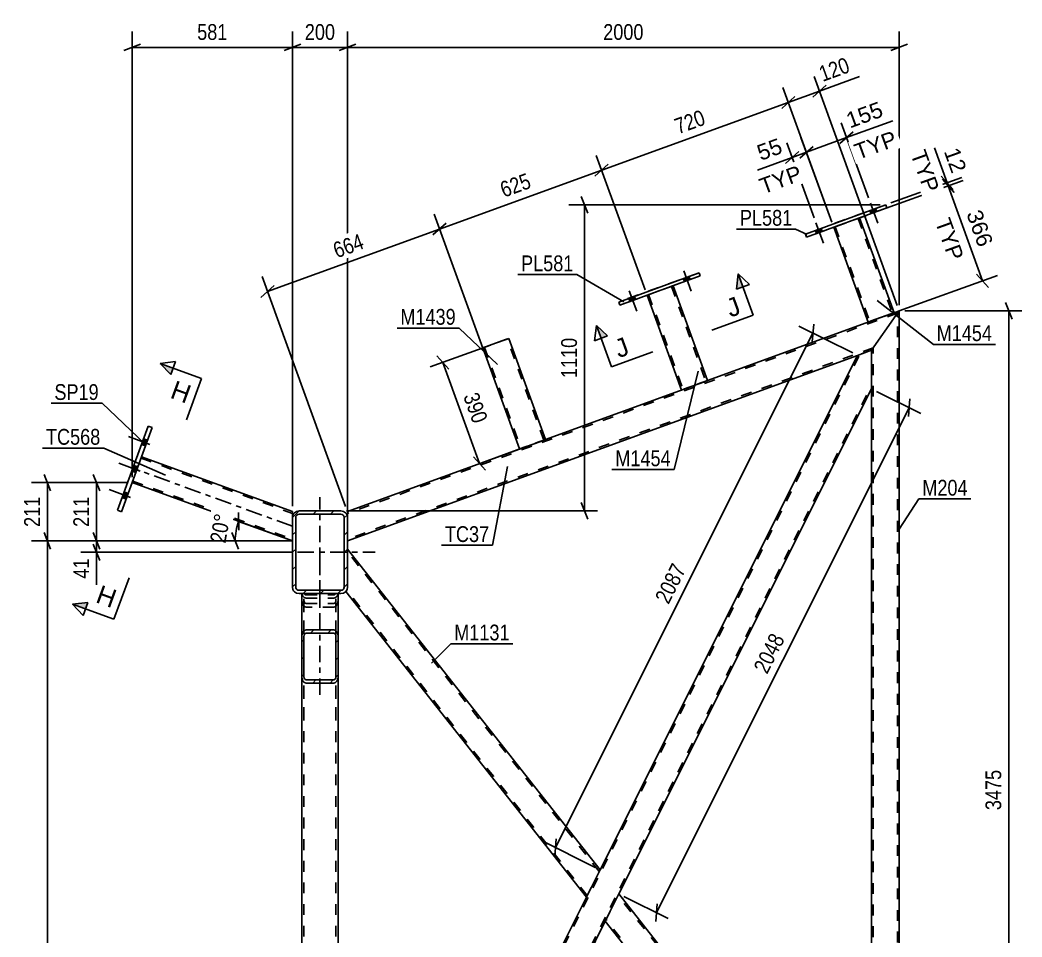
# Model space of a CAD drawing. Header units: millimetres. Extents: x -132 to 1057, y -569 to 272.
# Drawn here: x 589.1 to 770.7, y -210 to -43.7 of the extents above; entities that cross this region are included whole.
import ezdxf

# ---------------------------------------------------------------- set-up
doc = ezdxf.new("R2010")
doc.units = ezdxf.units.MM
doc.linetypes.add('DXK_LINE_DOT2', pattern=[3.9198, 1.9599, -1.9599])
doc.linetypes.add('DXK_LINE_DOT3', pattern=[5.9187, 2.979, -0.9799, 0.9799, -0.9799])
doc.styles.add('Arial', font='arial.ttf', dxfattribs={"height": 0.2})
doc.styles.add('Arial Narrow', font='ARIALN.TTF', dxfattribs={"height": 0.2})

# ---------------------------------------------------------------- blocks, each defined once
blk = doc.blocks.new('Bolt-335479220-8940 - 2737')
at = {"linetype": 'Continuous'}
for points in [[(710.37, -90.23), (709.34, -90.61), (709.55, -91.17), (710.58, -90.79)], [(700.51, -93.82), (699.47, -94.2), (699.68, -94.76), (700.71, -94.39)]]:
    blk.add_hatch(color=1, dxfattribs=at).paths.add_polyline_path(points)
at = {"color": 1, "linetype": 'Continuous'}
for p, q in [((709.34, -90.61), (709.55, -91.17)), ((709.43, -89.24), (710.76, -92.91)), ((710.37, -90.23), (710.58, -90.79)), ((699.47, -94.2), (699.68, -94.76)), ((699.56, -92.84), (700.9, -96.5)), ((700.51, -93.82), (700.71, -94.39))]:
    blk.add_line(p, q, dxfattribs=at)
blk = doc.blocks.new('Bolt-335479220-8941 - 2737')
at = {"linetype": 'Continuous'}
for points in [[(710.37, -90.23), (709.34, -90.61), (709.55, -91.17), (710.58, -90.79)], [(700.51, -93.82), (699.47, -94.2), (699.68, -94.76), (700.71, -94.39)]]:
    blk.add_hatch(color=1, dxfattribs=at).paths.add_polyline_path(points)
at = {"color": 1, "linetype": 'Continuous'}
for p, q in [((709.34, -90.61), (709.55, -91.17)), ((709.43, -89.24), (710.76, -92.91)), ((710.37, -90.23), (710.58, -90.79)), ((699.47, -94.2), (699.68, -94.76)), ((699.56, -92.84), (700.9, -96.5)), ((700.51, -93.82), (700.71, -94.39))]:
    blk.add_line(p, q, dxfattribs=at)
blk = doc.blocks.new('Bolt-335479220-2775 - 2737')
at = {"linetype": 'Continuous'}
for points in [[(611.87, -120.97), (612.24, -119.94), (611.49, -119.67), (611.12, -120.7)], [(611.87, -120.97), (612.24, -119.94), (611.49, -119.67), (611.12, -120.7)], [(611.87, -120.97), (612.24, -119.94), (611.49, -119.67), (611.12, -120.7)], [(610.11, -125.81), (610.48, -124.78), (609.73, -124.5), (609.36, -125.54)], [(610.11, -125.81), (610.48, -124.78), (609.73, -124.5), (609.36, -125.54)], [(608.36, -130.6), (608.74, -129.57), (607.99, -129.3), (607.61, -130.33)], [(608.36, -130.6), (608.74, -129.57), (607.99, -129.3), (607.61, -130.33)], [(608.36, -130.6), (608.74, -129.57), (607.99, -129.3), (607.61, -130.33)]]:
    blk.add_hatch(color=1, dxfattribs=at).paths.add_polyline_path(points)
at = {"color": 1, "linetype": 'Continuous'}
for p, q in [((612.67, -120.68), (608.77, -119.26)), ((612.67, -120.68), (608.77, -119.26)), ((612.67, -120.68), (608.77, -119.26)), ((612.24, -119.94), (611.49, -119.67)), ((612.24, -119.94), (611.49, -119.67)), ((612.24, -119.94), (611.49, -119.67)), ((611.87, -120.97), (611.12, -120.7)), ((611.87, -120.97), (611.12, -120.7)), ((611.87, -120.97), (611.12, -120.7)), ((610.91, -125.52), (607.01, -124.1)), ((610.91, -125.52), (607.01, -124.1)), ((610.48, -124.78), (609.73, -124.5)), ((610.48, -124.78), (609.73, -124.5)), ((610.11, -125.81), (609.36, -125.54)), ((610.11, -125.81), (609.36, -125.54)), ((609.16, -130.31), (605.26, -128.89)), ((609.16, -130.31), (605.26, -128.89)), ((609.16, -130.31), (605.26, -128.89)), ((608.36, -130.6), (607.61, -130.33)), ((608.36, -130.6), (607.61, -130.33)), ((608.36, -130.6), (607.61, -130.33)), ((608.74, -129.57), (607.99, -129.3)), ((608.74, -129.57), (607.99, -129.3)), ((608.74, -129.57), (607.99, -129.3))]:
    blk.add_line(p, q, dxfattribs=at)
blk = doc.blocks.new('Part-335479220-2852 - 2737')
at = {"color": 7, "linetype": 'DXK_LINE_DOT2'}
for p, q in [((647.38, -292.27), (741.35, -104.39)), ((648.76, -299.34), (743.49, -109.96)), ((691.79, -202.8), (694.26, -197.86)), ((695.21, -207.14), (697.68, -202.2)), ((647.29, -292.25), (647.05, -292.25)), ((647.24, -292.25), (647.29, -292.25)), ((647.68, -292.33), (647.29, -292.25)), ((647.75, -292.34), (647.68, -292.33)), ((647.68, -292.33), (647.75, -292.34)), ((647.75, -292.34), (647.68, -292.33)), ((647.68, -292.33), (647.75, -292.34)), ((648.49, -293.45), (648.39, -292.99)), ((648.39, -292.99), (648.49, -293.45)), ((648.49, -293.45), (648.39, -292.99)), ((648.39, -292.99), (648.49, -293.45)), ((648.49, -299.44), (648.49, -293.45)), ((648.49, -299.44), (649.17, -299.19)), ((648.5, -299.43), (648.49, -299.44))]:
    blk.add_line(p, q, dxfattribs=at)
at = {"color": 2, "linetype": 'Continuous'}
for p, q in [((740.94, -104.54), (694.26, -197.86)), ((743.49, -103.61), (740.94, -104.54)), ((743.49, -110.63), (743.49, -103.61)), ((743.49, -110.63), (697.68, -202.2)), ((647.05, -292.25), (691.79, -202.8)), ((649.17, -299.19), (695.21, -207.14))]:
    blk.add_line(p, q, dxfattribs=at)
at = {"color": 7, "linetype": 'DXK_LINE_DOT2'}
blk.add_arc((647.29, -293.45), 1.2, 22.5, 67.5, dxfattribs=at)
blk.add_arc((647.29, -293.45), 1.2, 22.5, 67.5, dxfattribs=at)
blk.add_arc((647.29, -293.45), 1.2, 22.5, 67.5, dxfattribs=at)
blk.add_arc((647.29, -293.45), 1.2, 22.5, 67.5, dxfattribs=at)
blk = doc.blocks.new('Part-335479220-2787 - 2737')
at = {"color": 2, "linetype": 'Continuous'}
for p, q in [((694.26, -197.86), (648.49, -139.66)), ((648.17, -147.35), (691.79, -202.8)), ((694.26, -197.86), (691.79, -202.8))]:
    blk.add_line(p, q, dxfattribs=at)
at = {"color": 7, "linetype": 'DXK_LINE_DOT2'}
for p, q in [((648.49, -146.55), (648.49, -139.66)), ((694.12, -198.15), (648.49, -140.15)), ((648.39, -147.01), (648.17, -147.35)), ((648.34, -147.08), (648.36, -147.06)), ((648.36, -147.06), (648.34, -147.08)), ((691.94, -202.5), (648.34, -147.08)), ((648.4, -147.01), (648.36, -147.06)), ((648.39, -147.01), (648.49, -146.55)), ((648.39, -147.02), (648.39, -147.01)), ((648.39, -147.01), (648.4, -147.01)), ((648.42, -146.88), (648.4, -147.01)), ((694.1, -198.17), (694.12, -198.15))]:
    blk.add_line(p, q, dxfattribs=at)
blk = doc.blocks.new('Part-335479220-2795 - 2737')
at = {"linetype": 'Continuous'}
h = blk.add_hatch(dxfattribs=at)
h.set_pattern_fill('', scale=0.7, style=0, pattern_type=0)
h.set_pattern_definition([(45, (638.4863, -146.5474), (-1.57154, 1.57154), [])])
h.paths.add_polyline_path([(638.49, -133.95), (638.49, -146.55), (638.58, -147.01), (638.84, -147.4), (639.23, -147.66), (639.69, -147.75), (647.29, -147.75), (647.75, -147.66), (648.13, -147.4), (648.39, -147.01), (648.49, -146.55), (648.49, -133.95), (648.39, -133.49), (648.13, -133.1), (647.75, -132.84), (647.29, -132.75), (639.69, -132.75), (639.23, -132.84), (638.84, -133.1), (638.58, -133.49)])
h.paths.add_polyline_path([(639.26, -133.52), (639.46, -133.39), (639.69, -133.35), (647.29, -133.35), (647.52, -133.39), (647.71, -133.52), (647.84, -133.72), (647.89, -133.95), (647.89, -146.55), (647.84, -146.78), (647.71, -146.97), (647.52, -147.1), (647.29, -147.15), (639.69, -147.15), (639.46, -147.1), (639.26, -146.97), (639.13, -146.78), (639.09, -146.55), (639.09, -133.95), (639.13, -133.72)])
at = {"color": 7, "linetype": 'DXK_LINE_DOT3'}
for p, q in [((643.49, -150.25), (643.49, -130.25)), ((633.49, -140.25), (653.49, -140.25))]:
    blk.add_line(p, q, dxfattribs=at)
at = {"color": 2, "linetype": 'Continuous'}
for p, q in [((638.58, -133.49), (638.49, -133.95)), ((638.49, -146.55), (638.49, -133.95)), ((639.09, -133.95), (639.13, -133.72)), ((639.09, -146.55), (639.09, -133.95)), ((639.69, -132.75), (639.23, -132.84)), ((639.46, -133.39), (639.69, -133.35)), ((639.69, -132.75), (647.29, -132.75)), ((639.69, -133.35), (647.29, -133.35)), ((647.75, -132.84), (647.29, -132.75)), ((647.29, -133.35), (647.52, -133.39)), ((647.84, -133.72), (647.89, -133.95)), ((647.89, -146.55), (647.89, -133.95)), ((648.49, -133.95), (648.39, -133.49)), ((648.49, -146.55), (648.49, -133.95)), ((638.49, -146.55), (638.58, -147.01)), ((639.13, -146.78), (639.09, -146.55)), ((639.69, -147.15), (639.46, -147.1)), ((647.52, -147.1), (647.29, -147.15)), ((647.89, -146.55), (647.84, -146.78)), ((648.39, -147.01), (648.49, -146.55)), ((639.23, -147.66), (639.69, -147.75)), ((639.69, -147.15), (647.29, -147.15)), ((639.69, -147.75), (647.29, -147.75)), ((647.29, -147.75), (647.75, -147.66))]:
    blk.add_line(p, q, dxfattribs=at)
for centre, radius, start, end in [((639.69, -133.95), 1.2, 112.5, 157.5), ((639.69, -133.95), 0.6, 112.5, 157.5), ((647.29, -133.95), 0.6, 22.5, 67.5), ((647.29, -133.95), 1.2, 22.5, 67.5), ((639.69, -146.55), 1.2, 202.5, 247.5), ((639.69, -146.55), 0.6, 202.5, 247.5), ((647.29, -146.55), 0.6, 292.5, 337.5), ((647.29, -146.55), 1.2, 292.5, 337.5)]:
    blk.add_arc(centre, radius, start, end, dxfattribs=at)
blk = doc.blocks.new('Part-335479220-2811 - 2737')
at = {"color": 7, "linetype": 'DXK_LINE_DOT3'}
blk.add_line((643.49, -166.1), (643.49, -139.73), dxfattribs=at)
at = {"color": 7, "linetype": 'DXK_LINE_DOT2'}
for p, q in [((646.79, -147.75), (640.19, -147.75)), ((640.19, -147.75), (640.19, -170.28)), ((640.19, -148.87), (640.25, -149.38)), ((640.59, -170.28), (640.59, -147.75)), ((640.62, -149.12), (640.59, -148.87)), ((646.39, -148.87), (646.36, -149.12)), ((646.39, -170.28), (646.39, -147.75)), ((646.73, -149.38), (646.79, -148.87)), ((646.79, -170.28), (646.79, -147.75)), ((640.68, -150.1), (640.83, -150.15)), ((640.99, -149.54), (640.83, -149.48)), ((640.83, -150.15), (640.99, -150.21)), ((640.99, -149.54), (645.99, -149.54)), ((645.99, -150.21), (640.99, -150.21)), ((646.14, -149.48), (645.99, -149.54)), ((645.99, -150.21), (646.29, -150.1))]:
    blk.add_line(p, q, dxfattribs=at)
for centre, radius, start, end in [((641.46, -149.15), 1.23, 190.8101, 230.8816), ((641.22, -149.01), 0.616, 190.8101, 230.8816), ((645.75, -149.01), 0.616, 309.1184, 349.1899), ((645.51, -149.15), 1.23, 309.1184, 349.1899)]:
    blk.add_arc(centre, radius, start, end, dxfattribs=at)
blk = doc.blocks.new('Part-335479220-2813 - 2737')
at = {"linetype": 'Continuous'}
h = blk.add_hatch(dxfattribs=at)
h.set_pattern_fill('', scale=0.7, style=0, pattern_type=0)
h.set_pattern_definition([(45, (640.1863, -162.7961), (-1.57154, 1.57154), [])])
h.paths.add_polyline_path([(640.19, -155.5), (640.19, -162.8), (640.25, -163.24), (640.42, -163.62), (640.68, -163.87), (640.99, -163.96), (645.99, -163.96), (646.29, -163.87), (646.55, -163.62), (646.73, -163.24), (646.79, -162.8), (646.79, -155.5), (646.73, -155.05), (646.55, -154.67), (646.29, -154.42), (645.99, -154.33), (640.99, -154.33), (640.68, -154.42), (640.42, -154.67), (640.25, -155.05)])
h.paths.add_polyline_path([(640.7, -155.08), (640.83, -154.96), (640.99, -154.91), (645.99, -154.91), (646.14, -154.96), (646.27, -155.08), (646.36, -155.27), (646.39, -155.5), (646.39, -162.8), (646.36, -163.02), (646.27, -163.21), (646.14, -163.34), (645.99, -163.38), (640.99, -163.38), (640.83, -163.34), (640.7, -163.21), (640.62, -163.02), (640.59, -162.8), (640.59, -155.5), (640.62, -155.27)])
at = {"color": 2, "linetype": 'Continuous'}
for p, q in [((640.19, -155.5), (640.19, -147.75)), ((646.79, -155.5), (646.79, -147.75)), ((640.99, -154.33), (640.68, -154.42)), ((640.99, -154.33), (645.99, -154.33)), ((646.29, -154.42), (645.99, -154.33)), ((640.25, -155.05), (640.19, -155.5)), ((640.19, -162.8), (640.19, -155.5)), ((640.59, -155.5), (640.62, -155.27)), ((640.59, -162.8), (640.59, -155.5)), ((640.83, -154.96), (640.99, -154.91)), ((640.99, -154.91), (645.99, -154.91)), ((645.99, -154.91), (646.14, -154.96)), ((646.36, -155.27), (646.39, -155.5)), ((646.39, -162.8), (646.39, -155.5)), ((646.79, -155.5), (646.73, -155.05)), ((646.79, -162.8), (646.79, -155.5)), ((640.19, -162.8), (640.25, -163.24)), ((640.62, -163.02), (640.59, -162.8)), ((640.99, -163.38), (640.83, -163.34)), ((640.99, -163.38), (645.99, -163.38)), ((646.14, -163.34), (645.99, -163.38)), ((646.39, -162.8), (646.36, -163.02)), ((646.73, -163.24), (646.79, -162.8)), ((640.68, -163.87), (640.99, -163.96)), ((640.99, -163.96), (645.99, -163.96)), ((645.99, -163.96), (646.29, -163.87))]:
    blk.add_line(p, q, dxfattribs=at)
at = {"color": 7, "linetype": 'DXK_LINE_DOT2'}
for p, q in [((646.79, -147.75), (640.19, -147.75)), ((640.19, -147.75), (640.25, -147.75)), ((640.25, -147.85), (640.23, -147.75)), ((640.59, -162.8), (640.59, -147.75)), ((640.67, -147.75), (640.7, -147.82)), ((640.99, -148.57), (640.68, -148.48)), ((640.7, -147.82), (640.83, -147.95)), ((640.83, -147.95), (640.99, -147.99)), ((640.99, -147.99), (645.99, -147.99)), ((640.99, -148.57), (645.99, -148.57)), ((645.99, -147.99), (646.14, -147.95)), ((646.29, -148.48), (645.99, -148.57)), ((646.14, -147.95), (646.27, -147.82)), ((646.27, -147.82), (646.3, -147.75)), ((646.39, -162.8), (646.39, -147.75)), ((646.74, -147.75), (646.73, -147.85)), ((640.19, -162.8), (640.19, -155.5)), ((646.79, -162.8), (646.79, -155.5))]:
    blk.add_line(p, q, dxfattribs=at)
for centre, start, end in [((641.28, -147.61), 193.2949, 235.5336), ((645.69, -147.61), 304.4664, 346.7051)]:
    blk.add_arc(centre, 1.06, start, end, dxfattribs=at)
at = {"color": 2, "linetype": 'Continuous'}
for centre, radius, start, end in [((641.28, -155.3), 1.06, 124.4664, 166.7051), ((641.13, -155.4), 0.532, 124.4664, 166.7051), ((645.84, -155.4), 0.532, 13.2949, 55.5336), ((645.69, -155.3), 1.06, 13.2949, 55.5336), ((641.28, -163), 1.06, 193.2949, 235.5336), ((641.13, -162.9), 0.532, 193.2949, 235.5336), ((645.84, -162.9), 0.532, 304.4664, 346.7051), ((645.69, -163), 1.06, 304.4664, 346.7051)]:
    blk.add_arc(centre, radius, start, end, dxfattribs=at)
blk = doc.blocks.new('Part-335479220-2885 - 2737')
at = {"color": 2, "linetype": 'Continuous'}
for p, q in [((612.33, -117.36), (606.77, -132.63)), ((613.08, -117.64), (607.52, -132.91)), ((612.33, -117.36), (613.08, -117.64)), ((606.77, -132.63), (607.52, -132.91))]:
    blk.add_line(p, q, dxfattribs=at)
blk = doc.blocks.new('Part-335479220-2821 - 2737')
at = {"color": 7, "linetype": 'DXK_LINE_DOT2'}
for p, q in [((646.79, -147.75), (640.19, -147.75)), ((640.19, -147.75), (640.25, -147.75)), ((640.19, -162.8), (640.19, -147.75)), ((640.59, -292.25), (640.59, -147.75)), ((646.39, -292.25), (646.39, -147.75)), ((646.79, -162.8), (646.79, -147.75)), ((640.19, -292.25), (640.19, -277.2)), ((646.79, -292.25), (646.79, -277.2)), ((640.19, -292.25), (646.79, -292.25))]:
    blk.add_line(p, q, dxfattribs=at)
at = {"color": 2, "linetype": 'Continuous'}
for p, q in [((640.19, -277.2), (640.19, -162.8)), ((646.79, -277.2), (646.79, -162.8))]:
    blk.add_line(p, q, dxfattribs=at)
blk = doc.blocks.new('Part-335479220-8935 - 2737')
at = {"color": 2, "linetype": 'Continuous'}
for p, q in [((731.47, -82.55), (746.04, -77.25)), ((746.24, -77.81), (731.68, -83.12)), ((746.04, -77.25), (746.04, -77.25)), ((746.04, -77.25), (746.24, -77.81)), ((731.47, -82.55), (731.47, -82.55)), ((731.47, -82.55), (731.68, -83.12))]:
    blk.add_line(p, q, dxfattribs=at)
at = {"color": 7, "linetype": 'DXK_LINE_DOT2'}
for p, q in [((746.04, -77.25), (731.47, -82.55)), ((746.24, -77.81), (731.68, -83.12))]:
    blk.add_line(p, q, dxfattribs=at)
blk = doc.blocks.new('Part-335479220-2832 - 2737')
at = {"color": 7, "linetype": 'DXK_LINE_DOT2'}
for p, q in [((611.16, -122.92), (609.45, -127.62)), ((611.06, -123.2), (638.49, -133.19)), ((609.55, -127.34), (638.49, -137.87)), ((638.49, -133.06), (638.49, -133.51)), ((638.49, -133.21), (638.49, -133.19)), ((638.49, -133.28), (638.49, -133.26)), ((638.49, -133.95), (638.49, -138.19))]:
    blk.add_line(p, q, dxfattribs=at)
at = {"color": 2, "linetype": 'Continuous'}
for p, q in [((638.49, -132.87), (611.16, -122.92)), ((609.45, -127.62), (638.49, -138.19)), ((638.49, -132.87), (638.49, -132.92)), ((638.49, -132.92), (638.49, -133.51)), ((638.49, -133.51), (638.49, -133.95))]:
    blk.add_line(p, q, dxfattribs=at)
at = {"color": 7, "linetype": 'DXK_LINE_DOT3'}
blk.add_line((638.49, -135.53), (610.3, -125.27), dxfattribs=at)
blk = doc.blocks.new('Part-335479220-2842 - 2737')
at = {"color": 7, "linetype": 'DXK_LINE_DOT2'}
for p, q in [((748.19, -96.9), (648.49, -133.19)), ((747.55, -96.81), (745.83, -97.44)), ((748.44, -96.54), (747.89, -97.33)), ((748.16, -96.93), (748.19, -96.9)), ((743.79, -103.18), (648.49, -137.87)), ((743.49, -103.61), (740.94, -104.54)), ((713.73, -109.12), (712, -109.75)), ((684.36, -119.81), (683.8, -120.02)), ((648.49, -133.19), (648.49, -133.21)), ((648.49, -133.21), (648.49, -133.39)), ((648.49, -133.95), (648.49, -138.19))]:
    blk.add_line(p, q, dxfattribs=at)
at = {"color": 2, "linetype": 'Continuous'}
for p, q in [((745.83, -97.44), (713.73, -109.12)), ((747.89, -97.33), (743.49, -103.61)), ((748.49, -96.47), (747.55, -96.81)), ((747.89, -97.33), (748.49, -96.47)), ((740.94, -104.54), (648.49, -138.19)), ((712, -109.75), (684.36, -119.81)), ((683.8, -120.02), (648.49, -132.87)), ((648.49, -132.87), (648.49, -133.51)), ((648.49, -133.51), (648.49, -133.95))]:
    blk.add_line(p, q, dxfattribs=at)
blk = doc.blocks.new('Part-335479220-2847 - 2737')
at = {"color": 2, "linetype": 'Continuous'}
for p, q in [((747.89, -97.33), (743.49, -103.61)), ((748.49, -96.47), (747.89, -97.33)), ((748.49, -270.14), (748.49, -96.47)), ((743.49, -260.43), (743.49, -110.63))]:
    blk.add_line(p, q, dxfattribs=at)
at = {"color": 7, "linetype": 'DXK_LINE_DOT2'}
for p, q in [((748.16, -96.93), (748, -97.16)), ((748.19, -96.9), (748.16, -96.93)), ((748.19, -269.8), (748.19, -96.9)), ((743.79, -264.9), (743.79, -103.18)), ((743.49, -103.61), (743.49, -110.63)), ((743.49, -264.56), (743.49, -260.43)), ((743.49, -264.56), (748.49, -270.14))]:
    blk.add_line(p, q, dxfattribs=at)
blk = doc.blocks.new('Part-335479220-2857 - 2737')
at = {"color": 2, "linetype": 'Continuous'}
for p, q in [((695.39, -206.78), (697.68, -202.2)), ((743.49, -260.43), (697.68, -202.2)), ((695.21, -207.14), (695.39, -206.78)), ((741.25, -265.68), (695.21, -207.14)), ((743.49, -264.56), (743.49, -260.43))]:
    blk.add_line(p, q, dxfattribs=at)
at = {"color": 7, "linetype": 'DXK_LINE_DOT2'}
for p, q in [((743.49, -260.91), (697.53, -202.5)), ((741.55, -265.57), (695.36, -206.85)), ((741.25, -265.68), (743.28, -264.94)), ((742.85, -264.46), (743.15, -264.19)), ((743.28, -264.94), (742.85, -264.46)), ((743.15, -264.19), (743.49, -264.56))]:
    blk.add_line(p, q, dxfattribs=at)
blk = doc.blocks.new('Part-335479220-8930 - 2737')
at = {"color": 7, "linetype": 'DXK_LINE_DOT2'}
for p, q in [((702.78, -93.63), (707.48, -91.92)), ((707.48, -91.92), (702.78, -93.63)), ((707.2, -92.03), (707.2, -92.03)), ((707.2, -92.03), (713.44, -109.23)), ((707.48, -91.92), (707.48, -91.92)), ((702.78, -93.63), (702.78, -93.63)), ((702.78, -93.63), (702.78, -93.63)), ((702.78, -93.63), (702.78, -93.63)), ((703.06, -93.53), (703.06, -93.53)), ((703.06, -93.53), (709.31, -110.73)), ((713.73, -109.12), (709.03, -110.83)), ((709.31, -110.73), (709.33, -110.72)), ((709.33, -110.72), (709.37, -110.71)), ((709.37, -110.71), (709.39, -110.7)), ((713.38, -109.25), (713.16, -109.33)), ((709.03, -110.83), (709.03, -110.83))]:
    blk.add_line(p, q, dxfattribs=at)
at = {"color": 2, "linetype": 'Continuous'}
for p, q in [((707.48, -91.92), (713.73, -109.12)), ((702.78, -93.63), (709.03, -110.83)), ((709.59, -110.63), (709.03, -110.83)), ((713.16, -109.33), (709.59, -110.63)), ((713.56, -109.18), (713.16, -109.33)), ((713.68, -109.14), (713.56, -109.18)), ((713.73, -109.12), (713.68, -109.14))]:
    blk.add_line(p, q, dxfattribs=at)
blk = doc.blocks.new('Part-335479220-8931 - 2737')
at = {"color": 2, "linetype": 'Continuous'}
for p, q in [((697.64, -94.87), (712.21, -89.56)), ((712.41, -90.13), (697.85, -95.43)), ((712.21, -89.56), (712.21, -89.56)), ((712.21, -89.56), (712.41, -90.13)), ((697.64, -94.87), (697.64, -94.87)), ((697.64, -94.87), (697.85, -95.43))]:
    blk.add_line(p, q, dxfattribs=at)
at = {"color": 7, "linetype": 'DXK_LINE_DOT2'}
for p, q in [((712.21, -89.56), (697.64, -94.87)), ((712.41, -90.13), (697.85, -95.43))]:
    blk.add_line(p, q, dxfattribs=at)
blk = doc.blocks.new('Part-335479220-8934 - 2737')
at = {"color": 7, "linetype": 'DXK_LINE_DOT2'}
for p, q in [((736.61, -81.32), (741.31, -79.61)), ((741.31, -79.61), (736.61, -81.32)), ((741.03, -79.71), (741.03, -79.71)), ((741.03, -79.71), (747.27, -96.91)), ((741.31, -79.61), (741.31, -79.61)), ((736.61, -81.32), (736.61, -81.32)), ((736.61, -81.32), (736.61, -81.32)), ((736.61, -81.32), (736.61, -81.32)), ((736.89, -81.21), (736.89, -81.21)), ((736.89, -81.21), (743.14, -98.42)), ((747.55, -96.81), (742.86, -98.52)), ((747.21, -96.94), (746.99, -97.02)), ((742.86, -98.52), (742.86, -98.52)), ((743.14, -98.42), (743.16, -98.41)), ((743.16, -98.41), (743.2, -98.39)), ((743.2, -98.39), (743.22, -98.39))]:
    blk.add_line(p, q, dxfattribs=at)
at = {"color": 2, "linetype": 'Continuous'}
for p, q in [((741.31, -79.61), (747.55, -96.81)), ((736.61, -81.32), (742.86, -98.52)), ((746.99, -97.02), (743.42, -98.31)), ((747.39, -96.87), (746.99, -97.02)), ((747.51, -96.83), (747.39, -96.87)), ((747.55, -96.81), (747.51, -96.83)), ((743.42, -98.31), (742.86, -98.52))]:
    blk.add_line(p, q, dxfattribs=at)
blk = doc.blocks.new('Part-335479220-8938 - 2737')
at = {"color": 7, "linetype": 'DXK_LINE_DOT2'}
for p, q in [((677.7, -101.49), (673, -103.19)), ((677.4, -101.6), (677.25, -101.65)), ((677.42, -101.59), (677.4, -101.6)), ((677.42, -101.59), (677.42, -101.59)), ((684.08, -119.92), (677.42, -101.59)), ((673.29, -103.09), (673.29, -103.09)), ((673.29, -103.09), (679.94, -121.42)), ((684.36, -119.81), (679.66, -121.52)), ((679.94, -121.42), (679.96, -121.41)), ((679.96, -121.41), (680.01, -121.39)), ((680.01, -121.39), (680.03, -121.39)), ((684.01, -119.94), (683.8, -120.02))]:
    blk.add_line(p, q, dxfattribs=at)
at = {"color": 2, "linetype": 'Continuous'}
for p, q in [((677.14, -101.69), (673, -103.19)), ((677.14, -101.69), (677.7, -101.49)), ((677.7, -101.49), (677.7, -101.49)), ((677.7, -101.49), (684.36, -119.81)), ((673, -103.19), (673, -103.19)), ((673, -103.19), (679.66, -121.52)), ((684.32, -119.83), (684.2, -119.87)), ((684.36, -119.81), (684.32, -119.83)), ((680.23, -121.31), (679.66, -121.52)), ((680.23, -121.31), (683.8, -120.02)), ((684.2, -119.87), (683.8, -120.02))]:
    blk.add_line(p, q, dxfattribs=at)
blk = doc.blocks.new('Bolt-335479220-8944 - 2737')
at = {"linetype": 'Continuous'}
for points in [[(744.2, -77.92), (743.17, -78.29), (743.38, -78.86), (744.41, -78.48)], [(734.34, -81.51), (733.3, -81.89), (733.51, -82.45), (734.54, -82.07)]]:
    blk.add_hatch(color=1, dxfattribs=at).paths.add_polyline_path(points)
at = {"color": 1, "linetype": 'Continuous'}
for p, q in [((743.26, -76.93), (744.59, -80.6)), ((744.2, -77.92), (744.41, -78.48)), ((743.17, -78.29), (743.38, -78.86)), ((733.39, -80.52), (734.73, -84.19)), ((734.34, -81.51), (734.54, -82.07)), ((733.3, -81.89), (733.51, -82.45))]:
    blk.add_line(p, q, dxfattribs=at)
blk = doc.blocks.new('Bolt-335479220-8945 - 2737')
at = {"linetype": 'Continuous'}
for points in [[(744.2, -77.92), (743.17, -78.29), (743.38, -78.86), (744.41, -78.48)], [(734.34, -81.51), (733.3, -81.89), (733.51, -82.45), (734.54, -82.07)]]:
    blk.add_hatch(color=1, dxfattribs=at).paths.add_polyline_path(points)
at = {"color": 1, "linetype": 'Continuous'}
for p, q in [((743.26, -76.93), (744.59, -80.6)), ((744.2, -77.92), (744.41, -78.48)), ((743.17, -78.29), (743.38, -78.86)), ((733.39, -80.52), (734.73, -84.19)), ((734.34, -81.51), (734.54, -82.07)), ((733.3, -81.89), (733.51, -82.45))]:
    blk.add_line(p, q, dxfattribs=at)
blk = doc.blocks.new('StraightDimension-335479220-13647 - 2737')
at = {"color": 7, "linetype": 'Continuous'}
for p, q in [((674.41, -102.68), (663.49, -106.65)), ((666.82, -107.04), (664.67, -104.63)), ((665.75, -105.83), (672.4, -124.16)), ((681.07, -121.01), (670.15, -124.98)), ((671.33, -122.95), (673.48, -125.36))]:
    blk.add_line(p, q, dxfattribs=at)
at = {"color": 0}
blk.add_wipeout([(670.92, -117.88), (674.87, -116.44), (672.59, -110.16), (668.64, -111.6)], dxfattribs=at)
at = {"color": 3, "style": 'Arial Narrow'}
blk.add_text('390', height=2.863, rotation=-70.0384, dxfattribs=at).set_placement((669.41, -111.96))
blk = doc.blocks.new('StraightDimension-335479220-13697 - 2737')
at = {"color": 7, "linetype": 'Continuous'}
for p, q in [((648.49, -146.75), (648.49, -45.84)), ((748.49, -95.47), (748.49, -45.84)), ((649.99, -48.09), (646.99, -49.29)), ((648.49, -48.69), (748.49, -48.69)), ((746.99, -49.29), (749.99, -48.09))]:
    blk.add_line(p, q, dxfattribs=at)
at = {"color": 0}
blk.add_wipeout([(702.74, -47.94), (702.74, -43.74), (694.23, -43.74), (694.23, -47.94)], dxfattribs=at)
at = {"color": 3, "style": 'Arial Narrow'}
blk.add_text('2000', height=2.863, dxfattribs=at).set_placement((694.83, -47.34))
blk = doc.blocks.new('StraightDimension-335479220-2921 - 2737')
at = {"color": 7, "linetype": 'Continuous'}
for p, q in [((602.39, -126.12), (603.59, -129.12)), ((608.45, -127.62), (600.14, -127.62)), ((602.99, -138.19), (602.99, -127.62)), ((603.59, -139.69), (602.39, -136.69)), ((637.49, -138.19), (600.14, -138.19))]:
    blk.add_line(p, q, dxfattribs=at)
at = {"color": 0}
blk.add_wipeout([(602.24, -129.56), (598.04, -129.56), (598.04, -136.25), (602.24, -136.25)], dxfattribs=at)
at = {"color": 3, "style": 'Arial Narrow'}
blk.add_text('211', height=2.863, rotation=90.0002, dxfattribs=at).set_placement((601.64, -135.65))
blk = doc.blocks.new('StraightDimension-335479220-2929 - 2737')
at = {"color": 7, "linetype": 'Continuous'}
for p, q in [((602.39, -136.69), (603.59, -139.69)), ((637.49, -138.19), (600.14, -138.19)), ((603.59, -141.75), (602.39, -138.75)), ((602.99, -140.25), (602.99, -138.19)), ((637.49, -140.25), (600.14, -140.25))]:
    blk.add_line(p, q, dxfattribs=at)
at = {"color": 0}
blk.add_wipeout([(602.24, -140.77), (598.04, -140.77), (598.04, -145.63), (602.24, -145.63)], dxfattribs=at)
at = {"color": 7, "linetype": 'Continuous'}
blk.add_line((602.99, -140.25), (602.99, -146.15), dxfattribs=at)
blk.add_line((602.99, -140.25), (602.99, -146.15), dxfattribs=at)
at = {"color": 3, "style": 'Arial Narrow'}
blk.add_text('41', height=2.863, rotation=90.0002, dxfattribs=at).set_placement((601.64, -145.03))
blk = doc.blocks.new('AngleDimension-335479220-3135 - 2737')
at = {"color": 7, "linetype": 'Continuous'}
for p, q in [((628.69, -133.03), (628.79, -136.26)), ((628.74, -134.64), (638.49, -138.19)), ((628.72, -139.69), (627.52, -136.69)), ((637.49, -138.19), (628.12, -138.19)), ((628.12, -138.19), (638.49, -138.19))]:
    blk.add_line(p, q, dxfattribs=at)
blk.add_arc((638.49, -138.19), 10.37, 160, 180, dxfattribs=at)
at = {"color": 0}
blk.add_wipeout([(627.95, -133.05), (623.81, -132.32), (622.69, -138.68), (626.83, -139.41)], dxfattribs=at)
at = {"color": 3, "style": 'Arial Narrow'}
blk.add_text('20°', height=2.863, rotation=80.0021, dxfattribs=at).set_placement((626.34, -138.72))
blk = doc.blocks.new('StraightDimension-335479220-11974 - 2737')
at = {"color": 7, "linetype": 'Continuous'}
for p, q in [((593.47, -126.12), (594.67, -129.12)), ((608.45, -127.62), (591.22, -127.62)), ((594.07, -138.19), (594.07, -127.62)), ((594.67, -139.69), (593.47, -136.69)), ((637.49, -138.19), (591.22, -138.19))]:
    blk.add_line(p, q, dxfattribs=at)
at = {"color": 0}
blk.add_wipeout([(593.32, -129.56), (589.12, -129.56), (589.12, -136.25), (593.32, -136.25)], dxfattribs=at)
at = {"color": 3, "style": 'Arial Narrow'}
blk.add_text('211', height=2.863, rotation=90.0002, dxfattribs=at).set_placement((592.72, -135.65))
blk = doc.blocks.new('StraightDimension-335479220-11975 - 2737')
at = {"color": 7, "linetype": 'Continuous'}
for p, q in [((594.67, -139.69), (593.47, -136.69)), ((637.49, -138.19), (591.22, -138.19)), ((594.07, -301.33), (594.07, -138.19)), ((623.39, -301.33), (591.22, -301.33)), ((593.47, -299.83), (594.67, -302.83))]:
    blk.add_line(p, q, dxfattribs=at)
at = {"color": 0}
blk.add_wipeout([(593.32, -215.5), (589.12, -215.5), (589.12, -224.02), (593.32, -224.02)], dxfattribs=at)
at = {"color": 3, "style": 'Arial Narrow'}
blk.add_text('3263', height=2.863, rotation=90.0002, dxfattribs=at).set_placement((592.72, -223.42))
blk = doc.blocks.new('StraightDimension-335479220-12138 - 2737')
at = {"color": 7, "linetype": 'Continuous'}
for p, q in [((768.93, -97.97), (767.73, -94.97)), ((749.49, -96.47), (770.73, -96.47)), ((768.33, -270.23), (768.33, -96.47)), ((767.73, -268.73), (768.93, -271.73)), ((749.03, -270.23), (770.73, -270.23))]:
    blk.add_line(p, q, dxfattribs=at)
at = {"color": 0}
blk.add_wipeout([(767.58, -179.1), (763.38, -179.1), (763.38, -187.61), (767.58, -187.61)], dxfattribs=at)
at = {"color": 3, "style": 'Arial Narrow'}
blk.add_text('3475', height=2.863, rotation=90.0002, dxfattribs=at).set_placement((766.98, -187.01))
blk = doc.blocks.new('StraightDimension-335479220-13633 - 2737')
at = {"color": 7, "linetype": 'Continuous'}
for p, q in [((744.38, -111.08), (752.43, -115.1)), ((750.15, -115.64), (750.42, -112.42)), ((704.48, -205.6), (750.29, -114.03)), ((698.58, -202.65), (706.63, -206.68)), ((704.62, -203.99), (704.35, -207.21))]:
    blk.add_line(p, q, dxfattribs=at)
at = {"color": 0}
blk.add_wipeout([(728.62, -155.67), (724.86, -153.8), (721.05, -161.41), (724.81, -163.29)], dxfattribs=at)
at = {"color": 3, "style": 'Arial Narrow'}
blk.add_text('2048', height=2.863, rotation=63.4264, dxfattribs=at).set_placement((724.54, -162.48))
blk = doc.blocks.new('StraightDimension-335479220-13635 - 2737')
at = {"color": 7, "linetype": 'Continuous'}
for p, q in [((740.05, -104.09), (730.3, -99.22)), ((732.71, -102.1), (732.98, -98.88)), ((686.17, -193.81), (732.85, -100.49)), ((686.31, -192.2), (686.04, -195.42)), ((693.37, -197.41), (683.62, -192.53))]:
    blk.add_line(p, q, dxfattribs=at)
at = {"color": 0}
blk.add_wipeout([(710.74, -143.01), (706.99, -141.13), (703.18, -148.74), (706.94, -150.62)], dxfattribs=at)
at = {"color": 3, "style": 'Arial Narrow'}
blk.add_text('2087', height=2.863, rotation=63.4264, dxfattribs=at).set_placement((706.67, -149.82))
blk = doc.blocks.new('StraightDimension-335479220-13658 - 2737')
at = {"color": 7, "linetype": 'Continuous'}
for p, q in [((758.45, -75.03), (756.31, -72.61)), ((742.25, -79.27), (760.06, -72.85)), ((757.38, -73.82), (763.58, -91.04)), ((748.45, -96.49), (766.27, -90.07)), ((762.51, -89.83), (764.66, -92.24))]:
    blk.add_line(p, q, dxfattribs=at)
at = {"color": 0}
blk.add_wipeout([(762.52, -85.88), (766.47, -84.45), (763.8, -77.05), (759.85, -78.47)], dxfattribs=at)
at = {"color": 0, "linetype": 'Continuous'}
blk.add_wipeout([(757.21, -88.38), (761.16, -86.95), (758.11, -78.51), (754.16, -79.93)], dxfattribs=at)
at = {"color": 3, "linetype": 'Continuous', "style": 'Arial'}
blk.add_text('TYP', height=2.865, rotation=-70.1816, dxfattribs=at).set_placement((754.93, -80.3))
at = {"color": 3, "style": 'Arial'}
blk.add_text('366', height=2.865, rotation=-70.1816, dxfattribs=at).set_placement((760.62, -78.83))
blk = doc.blocks.new('StraightDimension-335479220-13659 - 2737')
at = {"color": 7, "linetype": 'Continuous'}
for p, q in [((746.98, -76.91), (759.85, -72.27)), ((756.1, -72.03), (758.24, -74.45)), ((758.45, -75.03), (756.31, -72.61)), ((742.25, -79.27), (760.06, -72.85)), ((757.17, -73.24), (757.38, -73.82))]:
    blk.add_line(p, q, dxfattribs=at)
at = {"color": 0}
blk.add_wipeout([(757.7, -72.49), (761.65, -71.07), (759.74, -65.75), (755.78, -67.18)], dxfattribs=at)
at = {"color": 7, "linetype": 'Continuous'}
blk.add_line((757.17, -73.24), (754.9, -66.94), dxfattribs=at)
at = {"color": 0, "linetype": 'Continuous'}
blk.add_wipeout([(752.76, -76.04), (756.71, -74.61), (753.67, -66.17), (749.72, -67.59)], dxfattribs=at)
at = {"color": 7, "linetype": 'Continuous'}
blk.add_line((757.17, -73.24), (754.9, -66.94), dxfattribs=at)
at = {"color": 3, "linetype": 'Continuous', "style": 'Arial'}
blk.add_text('TYP', height=2.865, rotation=-70.1816, dxfattribs=at).set_placement((750.48, -67.96))
at = {"color": 3, "style": 'Arial'}
blk.add_text('12', height=2.865, rotation=-70.1816, dxfattribs=at).set_placement((756.55, -67.54))
blk = doc.blocks.new('StraightDimension-335479220-13668 - 2737')
at = {"color": 7, "linetype": 'Continuous'}
for p, q in [((742.92, -75.99), (737.96, -62.38)), ((736.27, -80.38), (730.68, -65.04)), ((731.66, -67.71), (738.94, -65.06)), ((740.14, -63.99), (737.73, -66.14)), ((730.45, -68.79), (732.86, -66.64))]:
    blk.add_line(p, q, dxfattribs=at)
at = {"color": 0}
blk.add_wipeout([(746.57, -61.49), (745.13, -57.54), (737.74, -60.23), (739.17, -64.18)], dxfattribs=at)
at = {"color": 7, "linetype": 'Continuous'}
blk.add_line((738.94, -65.06), (747.32, -62.01), dxfattribs=at)
at = {"color": 0, "linetype": 'Continuous'}
blk.add_wipeout([(749.09, -66.79), (747.65, -62.85), (739.22, -65.92), (740.66, -69.86)], dxfattribs=at)
at = {"color": 7, "linetype": 'Continuous'}
blk.add_line((738.94, -65.06), (747.32, -62.01), dxfattribs=at)
at = {"color": 3, "style": 'Arial'}
blk.add_text('155', height=2.865, rotation=20.0077, dxfattribs=at).set_placement((739.53, -63.41))
at = {"color": 3, "linetype": 'Continuous', "style": 'Arial'}
blk.add_text('TYP', height=2.865, rotation=20.0077, dxfattribs=at).set_placement((741.02, -69.1))
blk = doc.blocks.new('StraightDimension-335479220-13669 - 2737')
at = {"color": 7, "linetype": 'Continuous'}
for p, q in [((736.27, -80.38), (730.68, -65.04)), ((733.05, -79.58), (728.1, -65.98)), ((732.86, -66.64), (730.45, -68.79)), ((727.87, -69.73), (730.28, -67.58)), ((729.07, -68.65), (731.66, -67.71))]:
    blk.add_line(p, q, dxfattribs=at)
at = {"color": 0}
blk.add_wipeout([(728.32, -68.13), (726.88, -64.18), (721.58, -66.12), (723.01, -70.06)], dxfattribs=at)
at = {"color": 7, "linetype": 'Continuous'}
blk.add_line((729.07, -68.65), (722.78, -70.95), dxfattribs=at)
at = {"color": 0, "linetype": 'Continuous'}
blk.add_wipeout([(731.89, -73.06), (730.45, -69.11), (722.02, -72.18), (723.45, -76.13)], dxfattribs=at)
at = {"color": 7, "linetype": 'Continuous'}
blk.add_line((729.07, -68.65), (722.78, -70.95), dxfattribs=at)
at = {"color": 3, "style": 'Arial'}
blk.add_text('55', height=2.865, rotation=20.0077, dxfattribs=at).set_placement((723.37, -69.29))
at = {"color": 3, "linetype": 'Continuous', "style": 'Arial'}
blk.add_text('TYP', height=2.865, rotation=20.0077, dxfattribs=at).set_placement((723.81, -75.36))
blk = doc.blocks.new('StraightDimension-335479220-13698 - 2737')
at = {"color": 7, "linetype": 'Continuous'}
for p, q in [((638.49, -131.87), (638.49, -45.84)), ((648.49, -146.75), (648.49, -45.84)), ((636.99, -49.29), (639.99, -48.09)), ((638.49, -48.69), (648.49, -48.69)), ((649.99, -48.09), (646.99, -49.29))]:
    blk.add_line(p, q, dxfattribs=at)
at = {"color": 0}
blk.add_wipeout([(646.83, -47.94), (646.83, -43.74), (640.14, -43.74), (640.14, -47.94)], dxfattribs=at)
at = {"color": 3, "style": 'Arial Narrow'}
blk.add_text('200', height=2.863, dxfattribs=at).set_placement((640.74, -47.34))
blk = doc.blocks.new('StraightDimension-335479220-13699 - 2737')
at = {"color": 7, "linetype": 'Continuous'}
for p, q in [((609.45, -126.62), (609.45, -45.84)), ((638.49, -131.87), (638.49, -45.84)), ((610.95, -48.09), (607.95, -49.29)), ((609.45, -48.69), (638.49, -48.69)), ((636.99, -49.29), (639.99, -48.09))]:
    blk.add_line(p, q, dxfattribs=at)
at = {"color": 0}
blk.add_wipeout([(627.31, -47.94), (627.31, -43.74), (620.63, -43.74), (620.63, -47.94)], dxfattribs=at)
at = {"color": 3, "style": 'Arial Narrow'}
blk.add_text('581', height=2.863, dxfattribs=at).set_placement((621.23, -47.34))
blk = doc.blocks.new('StraightDimension-335479220-13802 - 2737')
at = {"color": 7, "linetype": 'Continuous'}
for p, q in [((748.14, -95.53), (733.04, -53.95)), ((736.28, -80.4), (727.41, -55.99)), ((735.22, -55.55), (732.81, -57.7)), ((727.18, -59.75), (729.59, -57.59)), ((728.38, -58.67), (734.02, -56.63))]:
    blk.add_line(p, q, dxfattribs=at)
at = {"color": 0}
blk.add_wipeout([(740.54, -53.46), (739.1, -49.51), (732.82, -51.79), (734.25, -55.74)], dxfattribs=at)
at = {"color": 7, "linetype": 'Continuous'}
blk.add_line((734.02, -56.63), (741.29, -53.99), dxfattribs=at)
blk.add_line((734.02, -56.63), (741.29, -53.99), dxfattribs=at)
at = {"color": 3, "style": 'Arial Narrow'}
blk.add_text('120', height=2.863, rotation=19.9618, dxfattribs=at).set_placement((734.61, -54.97))
blk = doc.blocks.new('StraightDimension-335479220-13803 - 2737')
at = {"color": 7, "linetype": 'Continuous'}
for p, q in [((736.28, -80.4), (727.41, -55.99)), ((727.18, -59.75), (729.59, -57.59)), ((694.55, -70.96), (728.38, -58.67)), ((702.44, -92.69), (693.57, -68.28)), ((695.75, -69.88), (693.34, -72.04))]:
    blk.add_line(p, q, dxfattribs=at)
at = {"color": 0}
blk.add_wipeout([(714.35, -62.97), (712.92, -59.02), (706.63, -61.3), (708.07, -65.25)], dxfattribs=at)
at = {"color": 3, "style": 'Arial Narrow'}
blk.add_text('720', height=2.863, rotation=19.9618, dxfattribs=at).set_placement((708.43, -64.48))
blk = doc.blocks.new('StraightDimension-335479220-13804 - 2737')
at = {"color": 7, "linetype": 'Continuous'}
for p, q in [((702.44, -92.69), (693.57, -68.28)), ((693.34, -72.04), (695.75, -69.88)), ((665.17, -81.63), (694.55, -70.96)), ((673.27, -103.92), (664.2, -78.95)), ((666.38, -80.55), (663.97, -82.7))]:
    blk.add_line(p, q, dxfattribs=at)
at = {"color": 0}
blk.add_wipeout([(682.74, -74.45), (681.31, -70.5), (675.03, -72.78), (676.46, -76.73)], dxfattribs=at)
at = {"color": 3, "style": 'Arial Narrow'}
blk.add_text('625', height=2.863, rotation=19.9618, dxfattribs=at).set_placement((676.82, -75.96))
blk = doc.blocks.new('StraightDimension-335479220-13805 - 2737')
at = {"color": 7, "linetype": 'Continuous'}
for p, q in [((673.27, -103.92), (664.2, -78.95)), ((633.99, -92.95), (665.17, -81.63)), ((663.97, -82.7), (666.38, -80.55)), ((648.14, -131.93), (633.02, -90.27)), ((635.19, -91.88), (632.78, -94.03))]:
    blk.add_line(p, q, dxfattribs=at)
at = {"color": 0}
blk.add_wipeout([(652.47, -85.44), (651.03, -81.5), (644.75, -83.78), (646.18, -87.73)], dxfattribs=at)
at = {"color": 3, "style": 'Arial Narrow'}
blk.add_text('664', height=2.863, rotation=19.9618, dxfattribs=at).set_placement((646.54, -86.96))
blk = doc.blocks.new('StraightDimension-335479220-13812 - 2737')
at = {"color": 7, "linetype": 'Continuous'}
for p, q in [((692.02, -78.75), (690.82, -75.75)), ((745.04, -77.25), (688.57, -77.25)), ((691.42, -132.75), (691.42, -77.25)), ((690.82, -131.25), (692.02, -134.25)), ((648.29, -132.75), (693.82, -132.75))]:
    blk.add_line(p, q, dxfattribs=at)
at = {"color": 0}
blk.add_wipeout([(690.67, -100.74), (686.47, -100.74), (686.47, -109.26), (690.67, -109.26)], dxfattribs=at)
at = {"color": 3, "style": 'Arial Narrow'}
blk.add_text('1110', height=2.863, rotation=90.0002, dxfattribs=at).set_placement((690.07, -108.66))
blk = doc.blocks.new('Mark-335479220-13849 - 2737')
at = {"color": 0}
blk.add_wipeout([(729.11, -81.03), (729.11, -78.03), (719.61, -78.03), (719.61, -81.03)], dxfattribs=at)
blk.add_wipeout([(729.11, -81.03), (729.11, -78.03), (719.61, -78.03), (719.61, -81.03)], dxfattribs=at)
at = {"color": 30, "linetype": 'Continuous'}
for p in [(719.01, -81.63), (731.8, -82.65)]:
    blk.add_line(p, (729.71, -81.63), dxfattribs=at)
at = {"color": 3, "style": 'Arial Narrow'}
blk.add_text('PL581', height=2.863, dxfattribs=at).set_placement((719.61, -81.03))
blk = doc.blocks.new('Mark-335479220-2828 - 2737')
at = {"color": 0}
blk.add_wipeout([(603.68, -120.75), (603.68, -117.75), (593.82, -117.75), (593.82, -120.75)], dxfattribs=at)
blk.add_wipeout([(603.68, -120.75), (603.68, -117.75), (593.82, -117.75), (593.82, -120.75)], dxfattribs=at)
at = {"color": 30, "linetype": 'Continuous'}
for p in [(593.22, -121.35), (615.46, -126.28)]:
    blk.add_line(p, (604.28, -121.35), dxfattribs=at)
at = {"color": 3, "style": 'Arial Narrow'}
blk.add_text('TC568', height=2.863, dxfattribs=at).set_placement((593.82, -120.75))
blk = doc.blocks.new('Mark-335479220-13806 - 2737')
at = {"color": 0}
blk.add_wipeout([(668.11, -98.99), (668.11, -95.99), (658.06, -95.99), (658.06, -98.99)], dxfattribs=at)
blk.add_wipeout([(668.11, -98.99), (668.11, -95.99), (658.06, -95.99), (658.06, -98.99)], dxfattribs=at)
at = {"color": 30, "linetype": 'Continuous'}
for p in [(657.46, -99.59), (675.68, -106.2)]:
    blk.add_line(p, (668.71, -99.59), dxfattribs=at)
at = {"color": 3, "style": 'Arial Narrow'}
blk.add_text('M1439', height=2.863, dxfattribs=at).set_placement((658.06, -98.99))
blk = doc.blocks.new('Mark-335479220-2838 - 2737')
at = {"color": 0}
blk.add_wipeout([(674.17, -138.39), (674.17, -135.39), (666.13, -135.39), (666.13, -138.39)], dxfattribs=at)
blk.add_wipeout([(674.17, -138.39), (674.17, -135.39), (666.13, -135.39), (666.13, -138.39)], dxfattribs=at)
at = {"color": 30, "linetype": 'Continuous'}
for p in [(677.45, -124.67), (665.53, -138.99)]:
    blk.add_line(p, (674.77, -138.99), dxfattribs=at)
at = {"color": 3, "style": 'Arial Narrow'}
blk.add_text('TC37', height=2.863, dxfattribs=at).set_placement((666.13, -138.39))
blk = doc.blocks.new('Mark-335479220-2843 - 2737')
at = {"color": 0}
blk.add_wipeout([(760.89, -129.98), (760.89, -126.98), (752.67, -126.98), (752.67, -129.98)], dxfattribs=at)
blk.add_wipeout([(760.89, -129.98), (760.89, -126.98), (752.67, -126.98), (752.67, -129.98)], dxfattribs=at)
at = {"color": 30, "linetype": 'Continuous'}
for p, q in [((748.49, -136.09), (752.07, -130.58)), ((752.07, -130.58), (761.49, -130.58))]:
    blk.add_line(p, q, dxfattribs=at)
at = {"color": 3, "style": 'Arial Narrow'}
blk.add_text('M204', height=2.863, dxfattribs=at).set_placement((752.67, -129.98))
blk = doc.blocks.new('Mark-335479220-2881 - 2737')
at = {"color": 0}
blk.add_wipeout([(603.39, -112.63), (603.39, -109.63), (595.35, -109.63), (595.35, -112.63)], dxfattribs=at)
blk.add_wipeout([(603.39, -112.63), (603.39, -109.63), (595.35, -109.63), (595.35, -112.63)], dxfattribs=at)
at = {"color": 30, "linetype": 'Continuous'}
for p in [(594.75, -113.23), (611.76, -120.59)]:
    blk.add_line(p, (603.99, -113.23), dxfattribs=at)
at = {"color": 3, "style": 'Arial Narrow'}
blk.add_text('SP19', height=2.863, dxfattribs=at).set_placement((595.35, -112.63))
blk = doc.blocks.new('Mark-335479220-13829 - 2737')
at = {"color": 0}
blk.add_wipeout([(689.44, -89.29), (689.44, -86.29), (679.94, -86.29), (679.94, -89.29)], dxfattribs=at)
blk.add_wipeout([(689.44, -89.29), (689.44, -86.29), (679.94, -86.29), (679.94, -89.29)], dxfattribs=at)
at = {"color": 30, "linetype": 'Continuous'}
for p in [(679.34, -89.89), (698.58, -94.85)]:
    blk.add_line(p, (690.04, -89.89), dxfattribs=at)
at = {"color": 3, "style": 'Arial Narrow'}
blk.add_text('PL581', height=2.863, dxfattribs=at).set_placement((679.94, -89.29))
blk = doc.blocks.new('SectionMark-335479220-3142 - 2737')
at = {"linetype": 'Continuous'}
blk.add_hatch(color=6, dxfattribs=at).paths.add_polyline_path([(601.41, -149.35), (600.98, -150.52), (598.63, -149.67)])
at = {"color": 6, "linetype": 'Continuous'}
for p, q in [((614.53, -106), (617.3, -105.68)), ((598.63, -149.67), (601.41, -149.35)), ((600.55, -151.69), (598.63, -149.67)), ((601.41, -149.35), (600.55, -151.69))]:
    blk.add_line(p, q, dxfattribs=at)
at = {"color": 0, "linetype": 'Continuous'}
for points in [[(619.31, -113.33), (620.5, -110.04), (617.34, -108.88), (616.14, -112.17)], [(605.81, -150.41), (607.01, -147.13), (603.84, -145.97), (602.64, -149.26)]]:
    blk.add_wipeout(points, dxfattribs=at)
at = {"linetype": 'Continuous'}
blk.add_hatch(color=6, dxfattribs=at).paths.add_polyline_path([(616.87, -106.85), (616.45, -108.03), (614.53, -106)])
at = {"color": 6, "linetype": 'Continuous'}
for p, q in [((622.04, -108.73), (614.53, -106)), ((614.53, -106), (616.45, -108.03)), ((616.45, -108.03), (617.3, -105.68)), ((622.04, -108.73), (619.31, -116.25)), ((606.15, -152.4), (608.89, -144.88)), ((606.15, -152.4), (598.63, -149.67))]:
    blk.add_line(p, q, dxfattribs=at)
at = {"color": 3, "linetype": 'Continuous', "style": 'Arial'}
for p in [(616.14, -112.17), (602.64, -149.26)]:
    blk.add_text('H', height=3.34, rotation=-20.002, dxfattribs=at).set_placement(p)
blk = doc.blocks.new('SectionMark-335479220-14291 - 2737')
at = {"linetype": 'Continuous'}
blk.add_hatch(color=6, dxfattribs=at).paths.add_polyline_path([(720.16, -92.09), (718.99, -92.52), (719.31, -89.75)])
at = {"color": 6, "linetype": 'Continuous'}
for p, q in [((719.31, -89.75), (718.99, -92.52)), ((719.31, -89.75), (721.34, -91.67)), ((718.99, -92.52), (721.34, -91.67)), ((693.28, -101.88), (693.6, -99.11))]:
    blk.add_line(p, q, dxfattribs=at)
at = {"color": 0, "linetype": 'Continuous'}
for points in [[(720.06, -96.92), (718.86, -93.63), (716.67, -94.43), (717.86, -97.72)], [(699.83, -104.29), (698.63, -101), (696.44, -101.8), (697.64, -105.08)]]:
    blk.add_wipeout(points, dxfattribs=at)
at = {"linetype": 'Continuous'}
blk.add_hatch(color=6, dxfattribs=at).paths.add_polyline_path([(695.63, -101.03), (694.45, -101.46), (693.6, -99.11)])
at = {"color": 6, "linetype": 'Continuous'}
for p, q in [((722.04, -97.26), (719.31, -89.75)), ((722.04, -97.26), (714.53, -100)), ((696.33, -106.62), (693.6, -99.11)), ((693.6, -99.11), (695.63, -101.03)), ((695.63, -101.03), (693.28, -101.88)), ((696.33, -106.62), (703.85, -103.89))]:
    blk.add_line(p, q, dxfattribs=at)
at = {"color": 3, "linetype": 'Continuous', "style": 'Arial'}
for p in [(717.86, -97.72), (697.64, -105.08)]:
    blk.add_text('J', height=3.34, rotation=20.0077, dxfattribs=at).set_placement(p)
blk = doc.blocks.new('Mark-335479220-13846 - 2737')
at = {"color": 0}
blk.add_wipeout([(765.33, -101.95), (765.33, -98.95), (755.27, -98.95), (755.27, -101.95)], dxfattribs=at)
blk.add_wipeout([(765.33, -101.95), (765.33, -98.95), (755.27, -98.95), (755.27, -101.95)], dxfattribs=at)
at = {"color": 30, "linetype": 'Continuous'}
for p, q in [((744.49, -94.6), (754.67, -102.55)), ((754.67, -102.55), (765.93, -102.55))]:
    blk.add_line(p, q, dxfattribs=at)
at = {"color": 3, "style": 'Arial Narrow'}
blk.add_text('M1454', height=2.863, dxfattribs=at).set_placement((755.27, -101.95))
blk = doc.blocks.new('Mark-335479220-13641 - 2737')
at = {"color": 0}
blk.add_wipeout([(677.87, -156.23), (677.87, -153.23), (667.82, -153.23), (667.82, -156.23)], dxfattribs=at)
blk.add_wipeout([(677.87, -156.23), (677.87, -153.23), (667.82, -153.23), (667.82, -156.23)], dxfattribs=at)
at = {"color": 30, "linetype": 'Continuous'}
for p, q in [((663.69, -160.37), (667.22, -156.83)), ((667.22, -156.83), (678.47, -156.83))]:
    blk.add_line(p, q, dxfattribs=at)
at = {"color": 3, "style": 'Arial Narrow'}
blk.add_text('M1131', height=2.863, dxfattribs=at).set_placement((667.82, -156.23))
blk = doc.blocks.new('Mark-335479220-13826 - 2737')
at = {"color": 0}
blk.add_wipeout([(707.07, -124.64), (707.07, -121.64), (697.02, -121.64), (697.02, -124.64)], dxfattribs=at)
blk.add_wipeout([(707.07, -124.64), (707.07, -121.64), (697.02, -121.64), (697.02, -124.64)], dxfattribs=at)
at = {"color": 30, "linetype": 'Continuous'}
for p in [(712.05, -107.41), (696.42, -125.24)]:
    blk.add_line(p, (707.67, -125.24), dxfattribs=at)
at = {"color": 3, "style": 'Arial Narrow'}
blk.add_text('M1454', height=2.863, dxfattribs=at).set_placement((697.02, -124.64))

msp = doc.modelspace()

# ---------------------------------------------------------------- block references
for name in ['Part-335479220-8935 - 2737', 'Bolt-335479220-8944 - 2737', 'Bolt-335479220-8945 - 2737', 'Part-335479220-8934 - 2737', 'Part-335479220-8931 - 2737', 'Bolt-335479220-8940 - 2737', 'Bolt-335479220-8941 - 2737', 'Part-335479220-8930 - 2737', 'Part-335479220-2842 - 2737', 'Part-335479220-2847 - 2737', 'Part-335479220-8938 - 2737', 'Part-335479220-2852 - 2737', 'Part-335479220-2885 - 2737', 'Bolt-335479220-2775 - 2737', 'Part-335479220-2832 - 2737', 'Part-335479220-2795 - 2737', 'Part-335479220-2811 - 2737', 'Part-335479220-2787 - 2737', 'Part-335479220-2813 - 2737', 'Part-335479220-2821 - 2737', 'Part-335479220-2857 - 2737']:
    msp.add_blockref(name, (0, 0))

# ---------------------------------------------------------------- next in the draw order: block references
for name in ['StraightDimension-335479220-13647 - 2737', 'StraightDimension-335479220-2921 - 2737', 'Mark-335479220-13641 - 2737']:
    msp.add_blockref(name, (0, 0))

# ---------------------------------------------------------------- next in the draw order: block references
for name in ['StraightDimension-335479220-13697 - 2737', 'StraightDimension-335479220-2929 - 2737']:
    msp.add_blockref(name, (0, 0))

# ---------------------------------------------------------------- next in the draw order: block references
for name in ['StraightDimension-335479220-12138 - 2737', 'AngleDimension-335479220-3135 - 2737']:
    msp.add_blockref(name, (0, 0))

# ---------------------------------------------------------------- next in the draw order: block references
for name in ['StraightDimension-335479220-13658 - 2737', 'StraightDimension-335479220-13633 - 2737', 'StraightDimension-335479220-11974 - 2737']:
    msp.add_blockref(name, (0, 0))

# ---------------------------------------------------------------- next in the draw order: block references
for name in ['StraightDimension-335479220-13659 - 2737', 'StraightDimension-335479220-13635 - 2737', 'Mark-335479220-2843 - 2737', 'StraightDimension-335479220-11975 - 2737']:
    msp.add_blockref(name, (0, 0))

# ---------------------------------------------------------------- next in the draw order: block references
for name in ['StraightDimension-335479220-13698 - 2737', 'StraightDimension-335479220-13668 - 2737']:
    msp.add_blockref(name, (0, 0))

# ---------------------------------------------------------------- next in the draw order: block references
for name in ['StraightDimension-335479220-13699 - 2737', 'StraightDimension-335479220-13669 - 2737']:
    msp.add_blockref(name, (0, 0))

# ---------------------------------------------------------------- next in the draw order: block references
for name in ['StraightDimension-335479220-13802 - 2737', 'Mark-335479220-2828 - 2737']:
    msp.add_blockref(name, (0, 0))

# ---------------------------------------------------------------- next in the draw order: block references
for name in ['StraightDimension-335479220-13803 - 2737', 'Mark-335479220-2881 - 2737']:
    msp.add_blockref(name, (0, 0))

# ---------------------------------------------------------------- next in the draw order: block references
for name in ['StraightDimension-335479220-13804 - 2737', 'SectionMark-335479220-3142 - 2737']:
    msp.add_blockref(name, (0, 0))

# ---------------------------------------------------------------- next in the draw order: block references
msp.add_blockref('StraightDimension-335479220-13805 - 2737', (0, 0))

# ---------------------------------------------------------------- next in the draw order: block references
msp.add_blockref('StraightDimension-335479220-13812 - 2737', (0, 0))

# ---------------------------------------------------------------- next in the draw order: block references
for name in ['Mark-335479220-13849 - 2737', 'Mark-335479220-13829 - 2737', 'Mark-335479220-13806 - 2737', 'Mark-335479220-13846 - 2737', 'Mark-335479220-2838 - 2737']:
    msp.add_blockref(name, (0, 0))

# ---------------------------------------------------------------- next in the draw order: block references
msp.add_blockref('SectionMark-335479220-14291 - 2737', (0, 0))

# ---------------------------------------------------------------- next in the draw order: block references
msp.add_blockref('Mark-335479220-13826 - 2737', (0, 0))

doc.saveas('drawing.dxf')
